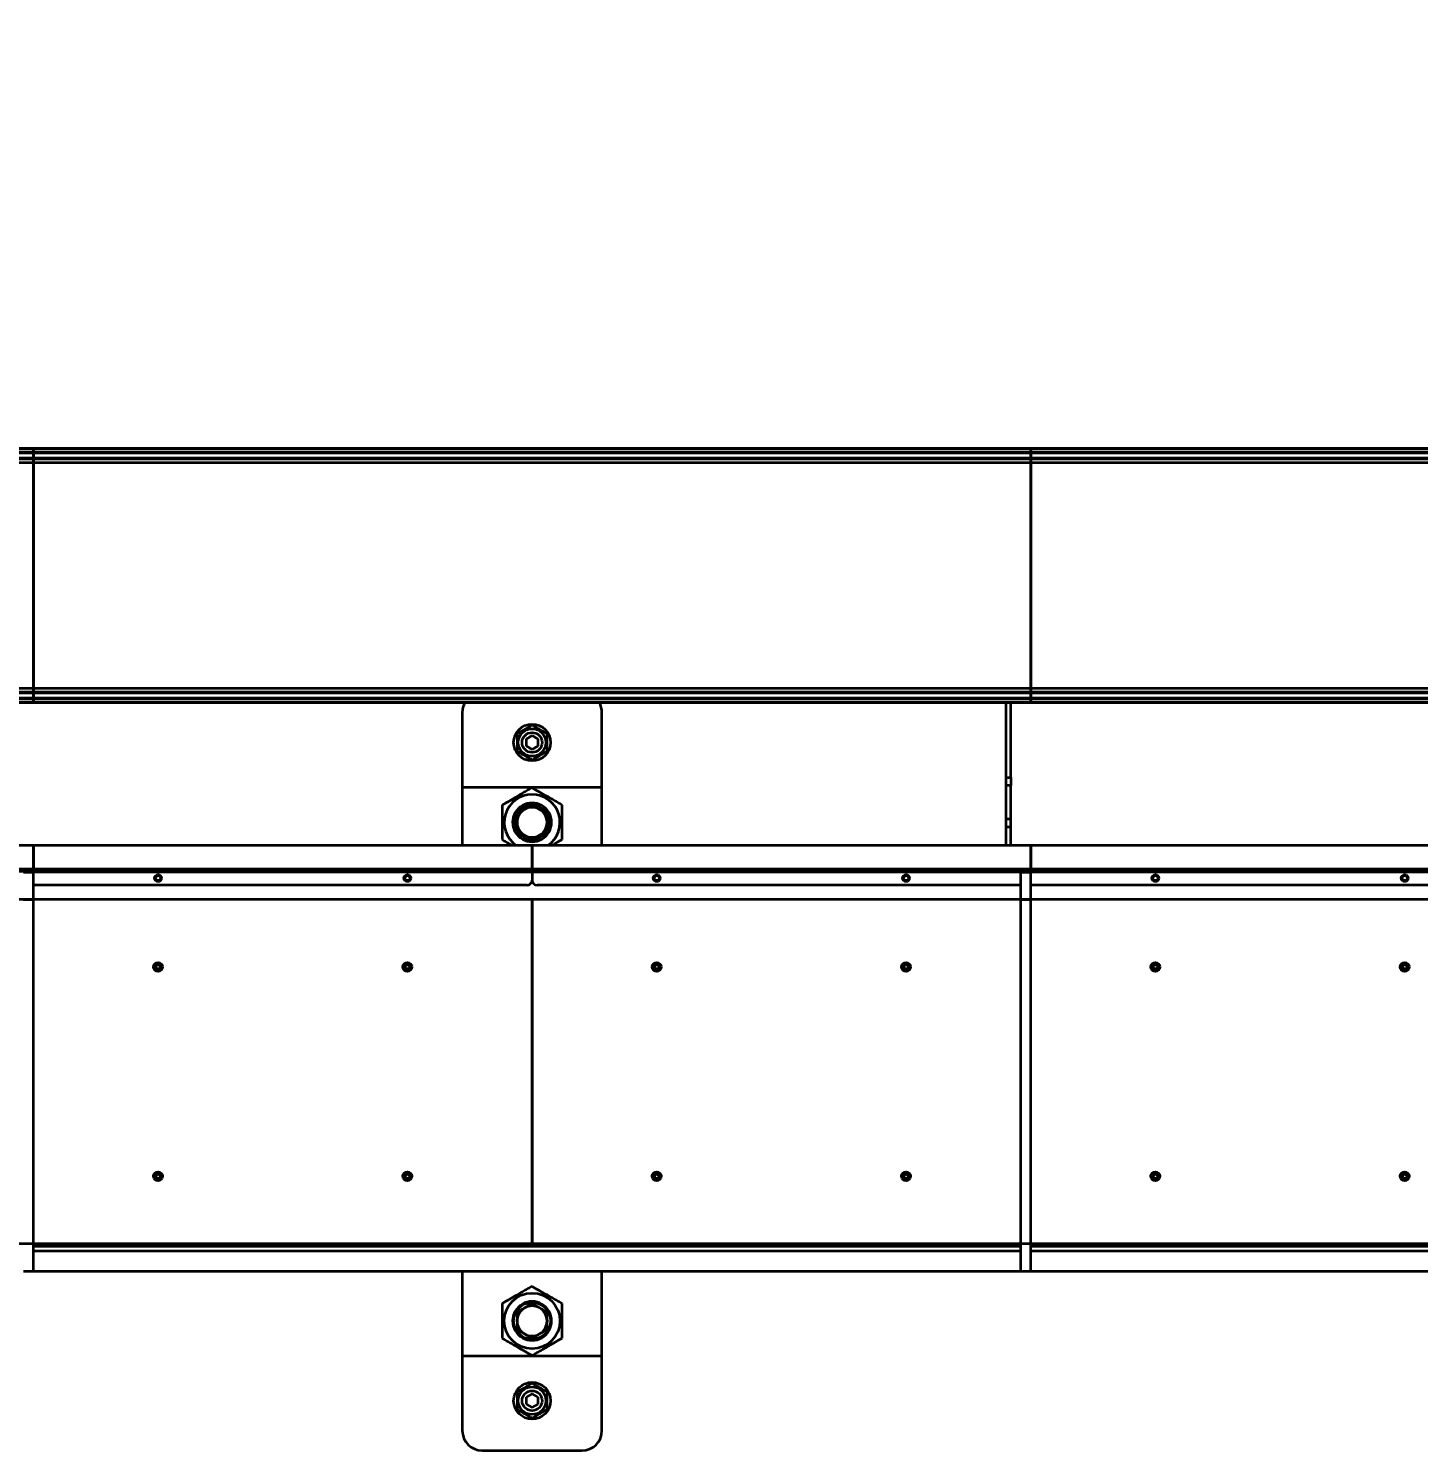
# Model space of a CAD drawing. Header units: millimetres. Extents: x 0 to 420, y 0 to 297.
# Drawn here: x 101.27 to 115.2, y 159.39 to 173.65 of the extents above; entities that cross this region are included whole.
import ezdxf

# ---------------------------------------------------------------- set-up
doc = ezdxf.new("R2010")
doc.units = ezdxf.units.MM
doc.layers.add('尺寸线层', color=150, linetype='Continuous')
doc.styles.add('SLDTEXTSTYLE2', font='TXT', dxfattribs={"width": 0.7})
doc.dimstyles.new('SLDDIMSTYLE0', dxfattribs={"dimtxt": 3.5, "dimasz": 3.302, "dimexe": 0, "dimexo": 0.0625, "dimgap": 0.875, "dimtad": 1, "dimdec": 1, "dimlfac": 100, "dimrnd": 1e-09, "dimzin": 12, "dimdsep": 46, "dimtxsty": 'SLDTEXTSTYLE2', "dimsah": 1, "dimcen": 0.09, "dimadec": 0, "dimazin": 3, "dimtfac": 1, "dimtdec": 3, "dimtofl": 0, "dimtmove": 0, "dimatfit": 3, "dimfxl": 0, "dimfrac": 2, "dimtolj": 1, "dimtzin": 12, "dimarcsym": 0})

# ---------------------------------------------------------------- blocks, each defined once
blk = doc.blocks.new('_D_6')
at = {"layer": '尺寸线层'}
for p, q in [((91.215, 164.917), (91.215, 234.192)), ((321.315, 165.187), (321.315, 234.192)), ((321.315, 233.192), (91.215, 233.192))]:
    blk.add_line(p, q, dxfattribs=at)
for points in [[(91.215, 233.192), (94.517, 232.684), (94.517, 233.7)], [(321.315, 233.192), (318.013, 233.7), (318.013, 232.684)]]:
    blk.add_solid(points, dxfattribs=at)
at = {"layer": '尺寸线层', "insert": (205.173, 237.704), "char_height": 3.5, "attachment_point": 1, "style": 'SLDTEXTSTYLE2'}
blk.add_mtext('23010', dxfattribs=at)
blk = doc.blocks.new('_D_7')
at = {"layer": '尺寸线层'}
for p, q in [((70.597, 160.402), (70.597, 246.192)), ((332.816, 175.117), (332.816, 246.192)), ((332.816, 245.192), (70.597, 245.192))]:
    blk.add_line(p, q, dxfattribs=at)
for points in [[(70.597, 245.192), (73.899, 244.684), (73.899, 245.7)], [(332.816, 245.192), (329.514, 245.7), (329.514, 244.684)]]:
    blk.add_solid(points, dxfattribs=at)
at = {"layer": '尺寸线层', "insert": (202.876, 249.704), "char_height": 3.5, "attachment_point": 1, "style": 'SLDTEXTSTYLE2'}
blk.add_mtext('26221.85', dxfattribs=at)

msp = doc.modelspace()

# ---------------------------------------------------------------- linework, layer by layer
at = {"color": 7, "linetype": 'Continuous', "lineweight": 35}
for p, q in [((101.3154, 169.4422), (91.3154, 169.4422)), ((91.3154, 169.4372), (101.3154, 169.4372)), ((101.3154, 169.4422), (101.3154, 169.4372)), ((111.3154, 169.4422), (101.3154, 169.4422)), ((101.3154, 169.4372), (101.3154, 169.4422)), ((101.3154, 169.4019), (101.3154, 169.4372)), ((101.3154, 169.4372), (101.3154, 169.4019)), ((101.3154, 169.4372), (111.3154, 169.4372)), ((121.3154, 169.4422), (111.3154, 169.4422)), ((111.3154, 169.4372), (111.3154, 169.4422)), ((111.3154, 169.4422), (111.3154, 169.4372)), ((111.3154, 169.4372), (111.3154, 169.4019)), ((111.3154, 169.4372), (121.3154, 169.4372)), ((111.3154, 169.4019), (111.3154, 169.4372)), ((101.3154, 169.4019), (91.3154, 169.4019)), ((91.3154, 169.3976), (101.3154, 169.3976)), ((101.3154, 169.3429), (91.3154, 169.3429)), ((91.3154, 169.3422), (101.3154, 169.3422)), ((91.3154, 169.3372), (101.3154, 169.3372)), ((101.3154, 169.2972), (91.3154, 169.2972)), ((101.3154, 169.4019), (101.3154, 169.3976)), ((111.3154, 169.4019), (101.3154, 169.4019)), ((101.3154, 169.3976), (101.3154, 169.4019)), ((101.3154, 169.3429), (101.3154, 169.3976)), ((101.3154, 169.3976), (111.3154, 169.3976)), ((101.3154, 169.3976), (101.3154, 169.3429)), ((101.3154, 169.3429), (101.3154, 169.3422)), ((111.3154, 169.3429), (101.3154, 169.3429)), ((101.3154, 169.3422), (101.3154, 169.3429)), ((101.3154, 169.3372), (101.3154, 169.3422)), ((101.3154, 169.3422), (111.3154, 169.3422)), ((101.3154, 169.3422), (101.3154, 169.3372)), ((101.3154, 169.2972), (101.3154, 169.3372)), ((101.3154, 169.3372), (111.3154, 169.3372)), ((101.3154, 169.3372), (101.3154, 169.2972)), ((101.3154, 169.2972), (101.3154, 167.0372)), ((111.3154, 169.2972), (101.3154, 169.2972)), ((101.3154, 167.0372), (101.3154, 169.2972)), ((121.3154, 169.4019), (111.3154, 169.4019)), ((111.3154, 169.3976), (111.3154, 169.4019)), ((111.3154, 169.4019), (111.3154, 169.3976)), ((111.3154, 169.3976), (121.3154, 169.3976)), ((111.3154, 169.3976), (111.3154, 169.3429)), ((111.3154, 169.3429), (111.3154, 169.3976)), ((121.3154, 169.3429), (111.3154, 169.3429)), ((111.3154, 169.3422), (111.3154, 169.3429)), ((111.3154, 169.3429), (111.3154, 169.3422)), ((111.3154, 169.3422), (121.3154, 169.3422)), ((111.3154, 169.3422), (111.3154, 169.3372)), ((111.3154, 169.3372), (111.3154, 169.3422)), ((111.3154, 169.3372), (121.3154, 169.3372)), ((111.3154, 169.3372), (111.3154, 169.2972)), ((111.3154, 169.2972), (111.3154, 169.3372)), ((111.3154, 167.0372), (111.3154, 169.2972)), ((111.3154, 169.2972), (111.3154, 167.0372)), ((121.3154, 169.2972), (111.3154, 169.2972)), ((91.3154, 167.0372), (101.3154, 167.0372)), ((101.3154, 166.9972), (91.3154, 166.9972)), ((101.3154, 166.9922), (91.3154, 166.9922)), ((91.3154, 166.9916), (101.3154, 166.9916)), ((101.3154, 166.9972), (101.3154, 167.0372)), ((101.3154, 167.0372), (101.3154, 166.9972)), ((101.3154, 167.0372), (111.3154, 167.0372)), ((101.3154, 166.9922), (101.3154, 166.9972)), ((111.3154, 166.9972), (101.3154, 166.9972)), ((101.3154, 166.9972), (101.3154, 166.9922)), ((101.3154, 166.9922), (101.3154, 166.9916)), ((111.3154, 166.9922), (101.3154, 166.9922)), ((101.3154, 166.9916), (101.3154, 166.9922)), ((101.3154, 166.9369), (101.3154, 166.9916)), ((101.3154, 166.9916), (111.3154, 166.9916)), ((101.3154, 166.9916), (101.3154, 166.9369)), ((111.3154, 167.0372), (111.3154, 166.9972)), ((111.3154, 166.9972), (111.3154, 167.0372)), ((111.3154, 167.0372), (121.3154, 167.0372)), ((121.3154, 166.9972), (111.3154, 166.9972)), ((111.3154, 166.9972), (111.3154, 166.9922)), ((111.3154, 166.9922), (111.3154, 166.9972)), ((121.3154, 166.9922), (111.3154, 166.9922)), ((111.3154, 166.9916), (111.3154, 166.9922)), ((111.3154, 166.9922), (111.3154, 166.9916)), ((111.3154, 166.9916), (121.3154, 166.9916)), ((111.3154, 166.9916), (111.3154, 166.9369)), ((111.3154, 166.9369), (111.3154, 166.9916)), ((101.3154, 166.9369), (91.3154, 166.9369)), ((91.3154, 166.9326), (101.3154, 166.9326)), ((101.3154, 166.8972), (91.3154, 166.8972)), ((91.3154, 166.8922), (101.3154, 166.8922)), ((101.3154, 166.9369), (101.3154, 166.9326)), ((101.3154, 166.9326), (101.3154, 166.9369)), ((111.3154, 166.9369), (101.3154, 166.9369)), ((101.3154, 166.8972), (101.3154, 166.9326)), ((101.3154, 166.9326), (101.3154, 166.8972)), ((101.3154, 166.9326), (111.3154, 166.9326)), ((101.3154, 166.8972), (101.3154, 166.8922)), ((111.3154, 166.8972), (101.3154, 166.8972)), ((101.3154, 166.8922), (101.3154, 166.8972)), ((101.3154, 166.8922), (111.3154, 166.8922)), ((111.0654, 166.8922), (111.0654, 166.1403)), ((111.1154, 166.1403), (111.1154, 166.8922)), ((111.3154, 166.9326), (111.3154, 166.9369)), ((121.3154, 166.9369), (111.3154, 166.9369)), ((111.3154, 166.9369), (111.3154, 166.9326)), ((111.3154, 166.9326), (111.3154, 166.8972)), ((111.3154, 166.9326), (121.3154, 166.9326)), ((111.3154, 166.8972), (111.3154, 166.9326)), ((121.3154, 166.8972), (111.3154, 166.8972)), ((111.3154, 166.8922), (111.3154, 166.8972)), ((111.3154, 166.8972), (111.3154, 166.8922)), ((111.3154, 166.8922), (121.3154, 166.8922)), ((105.6154, 166.7922), (105.6154, 166.0422)), ((107.0154, 166.0422), (107.0154, 166.7922)), ((106.3154, 166.5615), (106.2554, 166.5269)), ((106.2554, 166.5269), (106.2554, 166.4576)), ((106.2554, 166.4576), (106.3154, 166.423)), ((106.3754, 166.5269), (106.3154, 166.5615)), ((106.3154, 166.423), (106.3754, 166.4576)), ((106.3754, 166.4576), (106.3754, 166.5269)), ((111.0654, 166.1403), (111.1154, 166.1403)), ((111.0654, 166.1403), (111.0654, 166.0622)), ((111.1154, 166.1403), (111.1154, 166.0622)), ((107.0154, 166.0422), (105.6154, 166.0422)), ((105.6154, 166.0422), (105.6154, 165.4622)), ((107.0154, 165.4622), (107.0154, 166.0422)), ((111.1154, 166.0622), (111.0654, 166.0622)), ((111.0654, 166.0622), (111.0654, 165.7223)), ((111.1154, 165.7223), (111.1154, 166.0622)), ((106.1465, 165.7897), (106.3154, 165.8872)), ((106.3154, 165.8872), (106.4842, 165.7897)), ((106.1465, 165.7897), (106.1465, 165.5947)), ((106.4842, 165.7897), (106.4842, 165.5947)), ((111.1154, 165.7223), (111.0654, 165.7223)), ((111.0654, 165.7223), (111.0654, 165.6442)), ((111.1154, 165.6442), (111.1154, 165.7223)), ((106.1465, 165.5947), (106.3154, 165.4972)), ((106.3154, 165.4972), (106.4842, 165.5947)), ((106.466, 165.7022), (106.4663, 165.6895)), ((111.1154, 165.6442), (111.0654, 165.6442)), ((111.0654, 165.6442), (111.0654, 165.4622)), ((111.1154, 165.4622), (111.1154, 165.6442)), ((96.3154, 165.4622), (101.3154, 165.4622)), ((101.3154, 165.2222), (101.3154, 165.4622)), ((101.3154, 165.4622), (101.3154, 165.2222)), ((101.3154, 165.4622), (106.3154, 165.4622)), ((106.3154, 165.2222), (106.3154, 165.4622)), ((106.3154, 165.4622), (111.3154, 165.4622)), ((106.3154, 165.4622), (106.3154, 165.2222)), ((111.3154, 165.2222), (111.3154, 165.4622)), ((111.3154, 165.4622), (111.3154, 165.2222)), ((111.3154, 165.4622), (116.3154, 165.4622)), ((101.3154, 165.2222), (96.3154, 165.2222)), ((96.3154, 165.2022), (101.3154, 165.2022)), ((101.2154, 165.1922), (101.3154, 165.1922)), ((101.3154, 165.2222), (101.3154, 165.2022)), ((106.3154, 165.2222), (101.3154, 165.2222)), ((101.3154, 165.2022), (101.3154, 165.2222)), ((101.3154, 165.1922), (101.3154, 165.2022)), ((101.3154, 165.2022), (106.3154, 165.2022)), ((101.3154, 165.2022), (101.3154, 165.1922)), ((101.3154, 164.9172), (101.3154, 165.1922)), ((106.3154, 165.1922), (101.3154, 165.1922)), ((111.3154, 165.2222), (106.3154, 165.2222)), ((106.3154, 165.2222), (106.3154, 165.2022)), ((106.3154, 165.2022), (106.3154, 165.2222)), ((106.3154, 165.2022), (111.3154, 165.2022)), ((106.3154, 165.1922), (106.3154, 165.2022)), ((106.3154, 165.2022), (106.3154, 165.1922)), ((106.3154, 165.1922), (106.3154, 165.1122)), ((106.3154, 165.1922), (106.3154, 165.1122)), ((111.2154, 165.1922), (106.3154, 165.1922)), ((111.2154, 164.9172), (111.2154, 165.1922)), ((111.2154, 165.1922), (111.3154, 165.1922)), ((111.3154, 165.2222), (111.3154, 165.2022)), ((116.3154, 165.2222), (111.3154, 165.2222)), ((111.3154, 165.2022), (111.3154, 165.2222)), ((111.3154, 165.1922), (111.3154, 165.2022)), ((111.3154, 165.2022), (116.3154, 165.2022)), ((111.3154, 165.2022), (111.3154, 165.1922)), ((111.3154, 164.9172), (111.3154, 165.1922)), ((116.3154, 165.1922), (111.3154, 165.1922)), ((106.2654, 165.0622), (101.3154, 165.0622)), ((111.2154, 165.0622), (106.3654, 165.0622)), ((116.2654, 165.0622), (111.3154, 165.0622)), ((101.3154, 164.9172), (96.3154, 164.9172)), ((101.2154, 164.9172), (101.3154, 164.9172)), ((106.3154, 164.9172), (101.3154, 164.9172)), ((101.3154, 161.4672), (101.3154, 164.9172)), ((106.3154, 161.4672), (106.3154, 164.9172)), ((106.3154, 164.9172), (106.3154, 161.4672)), ((111.3154, 164.9172), (106.3154, 164.9172)), ((111.2154, 161.4672), (111.2154, 164.9172)), ((111.2154, 164.9172), (111.3154, 164.9172)), ((116.3154, 164.9172), (111.3154, 164.9172)), ((111.3154, 161.4672), (111.3154, 164.9172)), ((96.3154, 161.4672), (101.3154, 161.4672)), ((101.2154, 161.4672), (101.3154, 161.4672)), ((101.3154, 161.4672), (106.3154, 161.4672)), ((101.3154, 161.1922), (101.3154, 161.4672)), ((101.3154, 161.4422), (111.2154, 161.4422)), ((106.3154, 161.4672), (111.3154, 161.4672)), ((111.2154, 161.4672), (111.3154, 161.4672)), ((111.2154, 161.1922), (111.2154, 161.4672)), ((111.3154, 161.4672), (116.3154, 161.4672)), ((111.3154, 161.1922), (111.3154, 161.4672)), ((111.3154, 161.4422), (121.2154, 161.4422)), ((111.2154, 161.3922), (101.3154, 161.3922)), ((121.2154, 161.3922), (111.3154, 161.3922)), ((101.2154, 161.1922), (101.3154, 161.1922)), ((101.3154, 161.1922), (111.2154, 161.1922)), ((105.6154, 161.1922), (105.6154, 160.3422)), ((107.0154, 160.3422), (107.0154, 161.1922)), ((111.2154, 161.1922), (111.3154, 161.1922)), ((111.3154, 161.1922), (121.2154, 161.1922)), ((106.3154, 160.8872), (106.2964, 160.8763)), ((106.3344, 160.8763), (106.3154, 160.8872)), ((106.1655, 160.8007), (106.1465, 160.7897)), ((106.1465, 160.7897), (106.1465, 160.7678)), ((106.4842, 160.7897), (106.4652, 160.8007)), ((106.4842, 160.7897), (106.4842, 160.7678)), ((106.1465, 160.6167), (106.1465, 160.5947)), ((106.1655, 160.5838), (106.1465, 160.5947)), ((106.4842, 160.5947), (106.4652, 160.5838)), ((106.4659, 160.7039), (106.4659, 160.6809)), ((106.4842, 160.6167), (106.4842, 160.5947)), ((106.3154, 160.4972), (106.2964, 160.5082)), ((106.3344, 160.5082), (106.3154, 160.4972)), ((105.6154, 160.3422), (107.0154, 160.3422)), ((105.6154, 160.3422), (105.6154, 159.5922)), ((107.0154, 159.5922), (107.0154, 160.3422)), ((106.3154, 159.9615), (106.2554, 159.9269)), ((106.2554, 159.9269), (106.2554, 159.8576)), ((106.3754, 159.9269), (106.3154, 159.9615)), ((106.3754, 159.8576), (106.3754, 159.9269)), ((106.2554, 159.8576), (106.3154, 159.823)), ((106.3154, 159.823), (106.3754, 159.8576)), ((105.8154, 159.3922), (106.8154, 159.3922))]:
    msp.add_line(p, q, dxfattribs=at)
at = {"color": 7, "linetype": 'Continuous', "lineweight": 35, "flags": 128}
for points in [[(106.3771, 165.83), (106.3905, 165.8232), (106.4044, 165.8142)], [(106.2451, 165.5586), (106.2427, 165.5599), (106.2336, 165.5653)], [(106.4014, 165.5682), (106.3995, 165.5668), (106.3816, 165.5565)], [(106.2276, 160.8151), (106.2379, 160.8219), (106.2533, 160.8299)], [(106.1647, 160.683), (106.1651, 160.7066), (106.1655, 160.7106)]]:
    msp.add_lwpolyline(points, dxfattribs=at)
at = {"color": 7, "linetype": 'Continuous', "lineweight": 35}
for centre, radius in [((106.3154, 166.4922), 0.185), ((106.3154, 166.4922), 0.1385), ((106.3154, 166.4922), 0.1), ((102.5654, 165.1322), 0.035), ((102.5654, 165.1322), 0.025), ((105.0654, 165.1322), 0.035), ((105.0654, 165.1322), 0.025), ((107.5654, 165.1322), 0.035), ((107.5654, 165.1322), 0.025), ((110.0654, 165.1322), 0.035), ((110.0654, 165.1322), 0.025), ((112.5654, 165.1322), 0.035), ((112.5654, 165.1322), 0.025), ((115.0654, 165.1322), 0.035), ((115.0654, 165.1322), 0.025), ((102.5654, 164.2422), 0.045), ((105.0654, 164.2422), 0.045), ((107.5654, 164.2422), 0.045), ((110.0654, 164.2422), 0.045), ((112.5654, 164.2422), 0.045), ((115.0654, 164.2422), 0.045), ((102.5654, 164.2422), 0.0275), ((102.5654, 164.2422), 0.021), ((105.0654, 164.2422), 0.0275), ((105.0654, 164.2422), 0.021), ((107.5654, 164.2422), 0.0275), ((107.5654, 164.2422), 0.021), ((110.0654, 164.2422), 0.0275), ((110.0654, 164.2422), 0.021), ((112.5654, 164.2422), 0.0275), ((112.5654, 164.2422), 0.021), ((115.0654, 164.2422), 0.0275), ((115.0654, 164.2422), 0.021), ((102.5654, 162.1422), 0.045), ((102.5654, 162.1422), 0.0275), ((102.5654, 162.1422), 0.021), ((105.0654, 162.1422), 0.045), ((105.0654, 162.1422), 0.0275), ((105.0654, 162.1422), 0.021), ((107.5654, 162.1422), 0.045), ((107.5654, 162.1422), 0.0275), ((107.5654, 162.1422), 0.021), ((110.0654, 162.1422), 0.045), ((110.0654, 162.1422), 0.0275), ((110.0654, 162.1422), 0.021), ((112.5654, 162.1422), 0.045), ((112.5654, 162.1422), 0.0275), ((112.5654, 162.1422), 0.021), ((115.0654, 162.1422), 0.045), ((115.0654, 162.1422), 0.0275), ((115.0654, 162.1422), 0.021), ((106.3154, 160.6922), 0.2795), ((106.3154, 160.6922), 0.185), ((106.3154, 159.8922), 0.185), ((106.3154, 159.8922), 0.1385), ((106.3154, 159.8922), 0.1)]:
    msp.add_circle(centre, radius, dxfattribs=at)
for centre, radius, start, end in [((105.8154, 166.7922), 0.2, 150, 180), ((106.8154, 166.7922), 0.2, 0, 30), ((106.3154, 165.6922), 0.2795, 304.62404, 235.37596), ((106.3154, 165.6922), 0.195, 90, 150), ((106.3154, 165.6922), 0.195, 30, 90), ((106.3154, 165.6922), 0.195, 150, 210), ((106.3154, 165.6922), 0.15, 120, 180), ((106.3154, 165.6922), 0.15, 60, 120), ((106.3154, 165.6922), 0.15, 0, 60), ((106.3154, 165.6922), 0.195, 330, 30), ((106.3154, 165.6922), 0.195, 210, 270), ((106.3154, 165.6922), 0.151, 176.50763, 187.52903), ((106.3154, 165.6922), 0.15, 180, 240), ((106.3154, 165.6922), 0.195, 270, 330), ((106.3154, 165.6922), 0.15, 300, 0), ((106.3154, 165.6922), 0.15, 240, 300), ((106.2654, 165.1122), 0.05, 270, 0), ((106.3654, 165.1122), 0.05, 180, 270), ((106.3154, 160.6922), 0.195, 90, 150), ((106.3154, 160.6922), 0.195, 30, 90), ((106.3154, 160.6922), 0.195, 150, 210), ((106.3154, 160.6922), 0.15, 120, 180), ((106.3154, 160.6922), 0.15, 60, 120), ((106.3154, 160.6922), 0.15, 0, 60), ((106.3154, 160.6922), 0.195, 330, 30), ((106.3154, 160.6922), 0.195, 210, 270), ((106.3154, 160.6922), 0.151, 183.49237, 185.23986), ((106.3154, 160.6922), 0.15, 180, 240), ((106.3154, 160.6922), 0.195, 270, 330), ((106.3154, 160.6922), 0.15, 300, 0), ((106.3154, 160.6922), 0.15, 240, 300), ((105.8154, 159.5922), 0.2, 180, 270), ((106.8154, 159.5922), 0.2, 270, 0)]:
    msp.add_arc(centre, radius, start, end, dxfattribs=at)
for points, knots in [([(106.3154, 166.6654), (106.3024, 166.6579), (106.276, 166.6427), (106.237, 166.6202), (106.1998, 166.5987), (106.1769, 166.5855), (106.1654, 166.5788)], [0, 0, 0, 0, 0.2646136, 0.5349658, 0.7653524, 1, 1, 1, 1]), ([(106.1654, 166.5788), (106.1654, 166.5638), (106.1654, 166.5334), (106.1654, 166.4884), (106.1654, 166.4453), (106.1654, 166.419), (106.1654, 166.4056)], [0, 0, 0, 0, 0.2646136, 0.5349658, 0.7653524, 1, 1, 1, 1]), ([(106.4654, 166.5788), (106.4524, 166.5864), (106.426, 166.6016), (106.387, 166.6241), (106.3498, 166.6456), (106.3269, 166.6588), (106.3154, 166.6654)], [0, 0, 0, 0, 0.2646136, 0.5349658, 0.7653524, 1, 1, 1, 1]), ([(106.4654, 166.4056), (106.4654, 166.4207), (106.4654, 166.4511), (106.4654, 166.4961), (106.4654, 166.5391), (106.4654, 166.5655), (106.4654, 166.5788)], [0, 0, 0, 0, 0.2646136, 0.5349658, 0.7653524, 1, 1, 1, 1]), ([(106.1654, 166.4056), (106.1784, 166.3981), (106.2047, 166.3829), (106.2437, 166.3604), (106.281, 166.3389), (106.3038, 166.3257), (106.3154, 166.319)], [0, 0, 0, 0, 0.2646136, 0.5349658, 0.7653524, 1, 1, 1, 1]), ([(106.3154, 166.319), (106.3284, 166.3266), (106.3547, 166.3417), (106.3937, 166.3643), (106.431, 166.3858), (106.4538, 166.399), (106.4654, 166.4056)], [0, 0, 0, 0, 0.2646136, 0.5349658, 0.7653524, 1, 1, 1, 1]), ([(106.3154, 166.0387), (106.3024, 166.0312), (106.2765, 166.0162), (106.2366, 165.9932), (106.1959, 165.9697), (106.145, 165.9403), (106.0841, 165.9051), (106.0384, 165.8788), (106.0154, 165.8654)], [0, 0, 0, 0, 0.1323418, 0.2646462, 0.3999105, 0.5351505, 0.7654456, 1, 1, 1, 1]), ([(106.6154, 165.8654), (106.6024, 165.8729), (106.5765, 165.8879), (106.5366, 165.9109), (106.4959, 165.9344), (106.445, 165.9638), (106.3841, 165.999), (106.3384, 166.0253), (106.3154, 166.0387)], [0, 0, 0, 0, 0.1323418, 0.2646462, 0.3999105, 0.5351505, 0.7654456, 1, 1, 1, 1]), ([(106.0154, 165.8654), (106.0154, 165.8505), (106.0154, 165.8205), (106.0154, 165.7745), (106.0154, 165.7275), (106.0154, 165.6688), (106.0154, 165.5984), (106.0154, 165.5457), (106.0154, 165.519)], [0, 0, 0, 0, 0.1323418, 0.2646462, 0.3999105, 0.5351505, 0.7654456, 1, 1, 1, 1]), ([(106.3154, 165.8654), (106.303, 165.8583), (106.2782, 165.844), (106.253, 165.8294), (106.2404, 165.8221)], [0, 0, 0, 0, 0.4981128, 1, 1, 1, 1]), ([(106.3904, 165.8221), (106.3778, 165.8294), (106.3527, 165.8439), (106.3278, 165.8582), (106.3154, 165.8654)], [0, 0, 0, 0, 0.4977806, 1, 1, 1, 1]), ([(106.6154, 165.519), (106.6154, 165.534), (106.6154, 165.5639), (106.6154, 165.61), (106.6154, 165.657), (106.6154, 165.7157), (106.6154, 165.7861), (106.6154, 165.8388), (106.6154, 165.8654)], [0, 0, 0, 0, 0.1323418, 0.2646462, 0.3999105, 0.5351505, 0.7654456, 1, 1, 1, 1]), ([(106.2404, 165.8221), (106.2278, 165.8149), (106.2027, 165.8004), (106.1778, 165.786), (106.1654, 165.7788)], [0, 0, 0, 0, 0.4977806, 1, 1, 1, 1]), ([(106.1654, 165.7788), (106.1654, 165.7646), (106.1654, 165.7359), (106.1654, 165.7068), (106.1654, 165.6922)], [0, 0, 0, 0, 0.4981128, 1, 1, 1, 1]), ([(106.4654, 165.7788), (106.453, 165.786), (106.4282, 165.8003), (106.403, 165.8149), (106.3904, 165.8221)], [0, 0, 0, 0, 0.4981128, 1, 1, 1, 1]), ([(106.4654, 165.6922), (106.4654, 165.7067), (106.4654, 165.7358), (106.4654, 165.7644), (106.4654, 165.7788)], [0, 0, 0, 0, 0.4977806, 1, 1, 1, 1]), ([(106.1654, 165.6922), (106.1654, 165.6778), (106.1654, 165.6487), (106.1654, 165.62), (106.1654, 165.6056)], [0, 0, 0, 0, 0.4977806, 1, 1, 1, 1]), ([(106.1654, 165.6056), (106.1777, 165.5985), (106.2026, 165.5842), (106.2277, 165.5696), (106.2404, 165.5623)], [0, 0, 0, 0, 0.4981128, 1, 1, 1, 1]), ([(106.3904, 165.5623), (106.4029, 165.5696), (106.4281, 165.5841), (106.4529, 165.5984), (106.4654, 165.6056)], [0, 0, 0, 0, 0.4977806, 1, 1, 1, 1]), ([(106.4654, 165.6056), (106.4654, 165.6199), (106.4654, 165.6486), (106.4654, 165.6777), (106.4654, 165.6922)], [0, 0, 0, 0, 0.4981128, 1, 1, 1, 1]), ([(106.0154, 165.519), (106.0283, 165.5115), (106.0543, 165.4966), (106.0872, 165.4776), (106.1071, 165.4661), (106.1137, 165.4622)], [0, 0, 0, 0, 0.4009566, 0.8017998, 1, 1, 1, 1]), ([(106.2404, 165.5623), (106.2529, 165.5551), (106.2781, 165.5406), (106.3029, 165.5262), (106.3154, 165.519)], [0, 0, 0, 0, 0.4977806, 1, 1, 1, 1]), ([(106.3154, 165.519), (106.3277, 165.5262), (106.3526, 165.5405), (106.3777, 165.555), (106.3904, 165.5623)], [0, 0, 0, 0, 0.4981128, 1, 1, 1, 1]), ([(106.517, 165.4622), (106.5266, 165.4678), (106.56, 165.4871), (106.5924, 165.5058), (106.6154, 165.519)], [0, 0, 0, 0, 0.2885167, 1, 1, 1, 1]), ([(106.3154, 161.0387), (106.3024, 161.0312), (106.2765, 161.0162), (106.2366, 160.9932), (106.1959, 160.9697), (106.145, 160.9403), (106.0841, 160.9051), (106.0384, 160.8788), (106.0154, 160.8654)], [0, 0, 0, 0, 0.1323418, 0.2646462, 0.3999105, 0.5351505, 0.7654456, 1, 1, 1, 1]), ([(106.6154, 160.8654), (106.6024, 160.8729), (106.5765, 160.8879), (106.5366, 160.9109), (106.4959, 160.9344), (106.445, 160.9638), (106.3841, 160.999), (106.3384, 161.0253), (106.3154, 161.0387)], [0, 0, 0, 0, 0.1323418, 0.2646462, 0.3999105, 0.5351505, 0.7654456, 1, 1, 1, 1]), ([(106.0154, 160.8654), (106.0154, 160.8505), (106.0154, 160.8205), (106.0154, 160.7745), (106.0154, 160.7275), (106.0154, 160.6688), (106.0154, 160.5984), (106.0154, 160.5457), (106.0154, 160.519)], [0, 0, 0, 0, 0.13234181, 0.2646462, 0.39991053, 0.53515046, 0.76544562, 1, 1, 1, 1]), ([(106.3154, 160.8654), (106.303, 160.8583), (106.2782, 160.844), (106.253, 160.8294), (106.2404, 160.8221)], [0, 0, 0, 0, 0.49811277, 1, 1, 1, 1]), ([(106.3904, 160.8221), (106.3778, 160.8294), (106.3527, 160.8439), (106.3278, 160.8582), (106.3154, 160.8654)], [0, 0, 0, 0, 0.4977806, 1, 1, 1, 1]), ([(106.6154, 160.519), (106.6154, 160.534), (106.6154, 160.5639), (106.6154, 160.61), (106.6154, 160.657), (106.6154, 160.7157), (106.6154, 160.7861), (106.6154, 160.8388), (106.6154, 160.8654)], [0, 0, 0, 0, 0.1323418, 0.2646462, 0.3999105, 0.5351505, 0.7654456, 1, 1, 1, 1]), ([(106.2404, 160.8221), (106.2278, 160.8149), (106.2027, 160.8004), (106.1778, 160.786), (106.1654, 160.7788)], [0, 0, 0, 0, 0.4977806, 1, 1, 1, 1]), ([(106.1654, 160.7788), (106.1654, 160.7646), (106.1654, 160.7359), (106.1654, 160.7068), (106.1654, 160.6922)], [0, 0, 0, 0, 0.4981128, 1, 1, 1, 1]), ([(106.4654, 160.7788), (106.453, 160.786), (106.4282, 160.8003), (106.403, 160.8149), (106.3904, 160.8221)], [0, 0, 0, 0, 0.4981128, 1, 1, 1, 1]), ([(106.4654, 160.6922), (106.4654, 160.7067), (106.4654, 160.7358), (106.4654, 160.7644), (106.4654, 160.7788)], [0, 0, 0, 0, 0.4977806, 1, 1, 1, 1]), ([(106.1654, 160.6922), (106.1654, 160.6778), (106.1654, 160.6487), (106.1654, 160.62), (106.1654, 160.6056)], [0, 0, 0, 0, 0.4977806, 1, 1, 1, 1]), ([(106.1654, 160.6056), (106.1777, 160.5985), (106.2026, 160.5842), (106.2277, 160.5696), (106.2404, 160.5623)], [0, 0, 0, 0, 0.4981128, 1, 1, 1, 1]), ([(106.3904, 160.5623), (106.4029, 160.5696), (106.4281, 160.5841), (106.4529, 160.5984), (106.4654, 160.6056)], [0, 0, 0, 0, 0.4977806, 1, 1, 1, 1]), ([(106.4654, 160.6056), (106.4654, 160.6199), (106.4654, 160.6486), (106.4654, 160.6777), (106.4654, 160.6922)], [0, 0, 0, 0, 0.4981128, 1, 1, 1, 1]), ([(106.0154, 160.519), (106.0283, 160.5116), (106.0543, 160.4966), (106.0942, 160.4735), (106.1348, 160.4501), (106.1857, 160.4207), (106.2466, 160.3855), (106.2923, 160.3591), (106.3154, 160.3458)], [0, 0, 0, 0, 0.1323418, 0.2646462, 0.3999105, 0.5351505, 0.7654456, 1, 1, 1, 1]), ([(106.2404, 160.5623), (106.2529, 160.5551), (106.2781, 160.5406), (106.3029, 160.5262), (106.3154, 160.519)], [0, 0, 0, 0, 0.49778063, 1, 1, 1, 1]), ([(106.3154, 160.519), (106.3277, 160.5262), (106.3526, 160.5405), (106.3777, 160.555), (106.3904, 160.5623)], [0, 0, 0, 0, 0.4981128, 1, 1, 1, 1]), ([(106.3154, 160.3458), (106.3283, 160.3533), (106.3543, 160.3683), (106.3942, 160.3913), (106.4348, 160.4148), (106.4857, 160.4442), (106.5466, 160.4793), (106.5923, 160.5057), (106.6154, 160.519)], [0, 0, 0, 0, 0.1323418, 0.2646462, 0.3999105, 0.5351505, 0.7654456, 1, 1, 1, 1]), ([(106.3154, 160.0654), (106.3024, 160.0579), (106.276, 160.0427), (106.237, 160.0202), (106.1998, 159.9987), (106.1769, 159.9855), (106.1654, 159.9788)], [0, 0, 0, 0, 0.2646136, 0.5349658, 0.7653524, 1, 1, 1, 1]), ([(106.4654, 159.9788), (106.4524, 159.9864), (106.426, 160.0016), (106.387, 160.0241), (106.3498, 160.0456), (106.3269, 160.0588), (106.3154, 160.0654)], [0, 0, 0, 0, 0.2646136, 0.5349658, 0.7653524, 1, 1, 1, 1]), ([(106.1654, 159.9788), (106.1654, 159.9638), (106.1654, 159.9334), (106.1654, 159.8884), (106.1654, 159.8453), (106.1654, 159.819), (106.1654, 159.8056)], [0, 0, 0, 0, 0.2646136, 0.5349658, 0.7653524, 1, 1, 1, 1]), ([(106.4654, 159.8056), (106.4654, 159.8207), (106.4654, 159.8511), (106.4654, 159.8961), (106.4654, 159.9391), (106.4654, 159.9655), (106.4654, 159.9788)], [0, 0, 0, 0, 0.2646136, 0.5349658, 0.7653524, 1, 1, 1, 1]), ([(106.1654, 159.8056), (106.1784, 159.7981), (106.2047, 159.7829), (106.2437, 159.7604), (106.281, 159.7389), (106.3038, 159.7257), (106.3154, 159.719)], [0, 0, 0, 0, 0.2646136, 0.5349658, 0.7653524, 1, 1, 1, 1]), ([(106.3154, 159.719), (106.3284, 159.7266), (106.3547, 159.7417), (106.3937, 159.7643), (106.431, 159.7858), (106.4538, 159.799), (106.4654, 159.8056)], [0, 0, 0, 0, 0.2646136, 0.5349658, 0.7653524, 1, 1, 1, 1])]:
    msp.add_open_spline(points, degree=3, knots=knots, dxfattribs=at)

# ---------------------------------------------------------------- dimensions: what is measured, and where the dimension line sits
at = {"layer": '尺寸线层'}
for base, p1, p2, picture, middle in [((70.597, 245.1922), (332.8156, 175.1167), (70.597, 160.4022), '_D_7', (209.0129, 245.1922)), ((91.2154, 233.1922), (321.3154, 165.1871), (91.2154, 164.9172), '_D_6', (209.0129, 233.1922))]:
    dim = msp.add_linear_dim(base=base, p1=p1, p2=p2, angle=0, dimstyle='SLDDIMSTYLE0', dxfattribs=at)
    dim.commit()
    dim.dimension.update_dxf_attribs({"geometry": picture, "text_midpoint": middle, "dimtype": 160})

doc.saveas('drawing.dxf')
